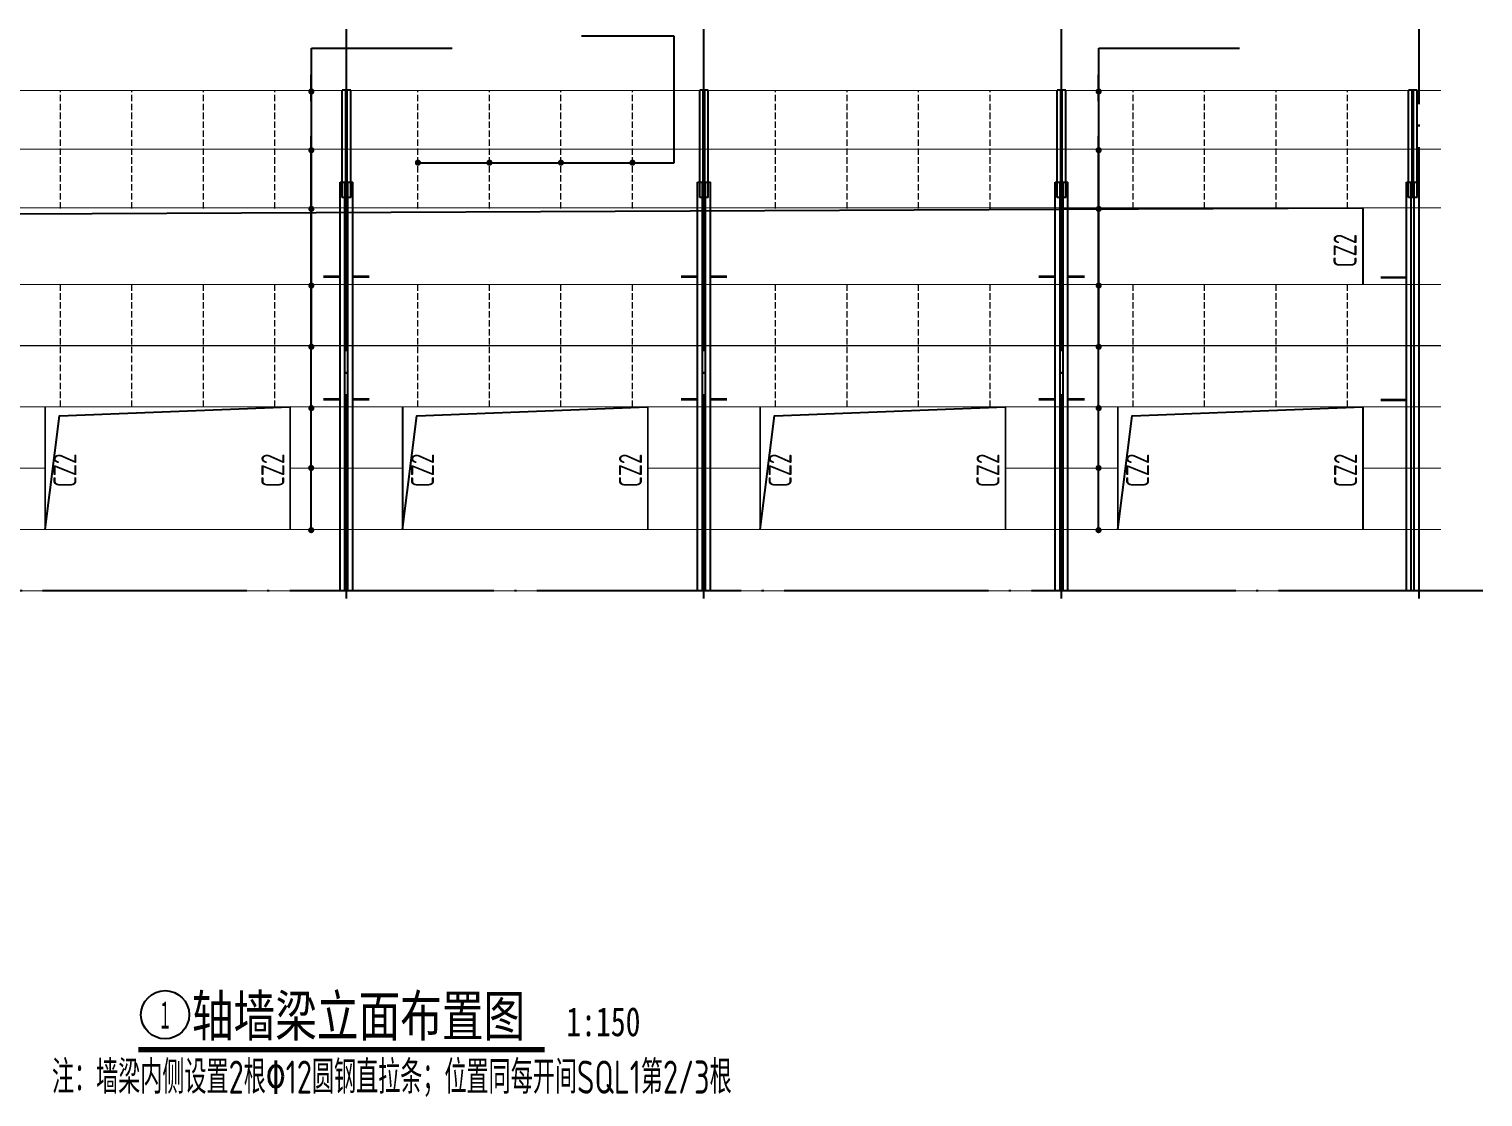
# Model space of a CAD drawing. Extents: x 492302 to 683319, y -252071 to 755100.
# Drawn here: x 533494 to 561956, y -430 to 20482 of the extents above; entities that cross this region are included whole.
import ezdxf
from ezdxf.enums import TextEntityAlignment as Align

# ---------------------------------------------------------------- set-up
doc = ezdxf.new("R2010")
doc.units = 0
doc.header["$LTSCALE"] = 1000
doc.header["$MEASUREMENT"] = 0
doc.linetypes.add('DASH', pattern=[0.35, 0.25, -0.1])
doc.linetypes.add('DOTE', pattern=[2.42, 2, -0.2, 0.02, -0.2])
for name, color, linetype in [('1001', 3, 'Continuous'), ('3T_WOOD', 21, 'Continuous'), ('DIM_LEAD', 171, 'Continuous'), ('DIM_SYMB', 171, 'Continuous'), ('DOTE', 14, 'DOTE'), ('LS', 2, 'Continuous'), ('PUB_TEXT', 7, 'Continuous'), ('屋面隅撑', 7, 'Continuous'), ('钢梁', 4, 'Continuous')]:
    doc.layers.add(name, color=color, linetype=linetype)
doc.layers.add('竖墙梁', color=6, linetype='Continuous', lineweight=18)
doc.styles.add('PkpmHz', font='Pkpmeng', dxfattribs={"width": 0.7, "bigfont": 'hztxt'})
doc.styles.add('TK-LG-B', font='', dxfattribs={"width": 0.75})
doc.styles.add('TSSD_REIN', font='tssdeng.shx', dxfattribs={"width": 0.7, "bigfont": 'tssdchn.shx'})
doc.styles.get('TK-LG-B').set_extended_font_data('SimSun')

# ---------------------------------------------------------------- blocks, each defined once
blk = doc.blocks.new('Q231Q313213213')
at = {"layer": '钢梁'}
for p, q in [((5892290, 112809), (5892290, 114909)), ((5892457, 114909), (5892290, 114909)), ((5892360, 112809), (5892360, 114909)), ((5892387, 112809), (5892387, 114909)), ((5892457, 112809), (5892457, 114909)), ((5892248, 105109), (5892248, 113109)), ((5892248, 113109), (5892498, 113109)), ((5892343, 105109), (5892343, 113109)), ((5892403, 105109), (5892403, 113109)), ((5892498, 105109), (5892498, 113109)), ((5892457, 112809), (5892290, 112809)), ((5892498, 105109), (5892248, 105109)), ((5892498, 105109), (5892248, 105109))]:
    blk.add_line(p, q, dxfattribs=at)
blk = doc.blocks.new('AW34Q32131')
at = {"layer": 'DIM_LEAD'}
for p, q in [((388158, -17215), (388161, -8643)), ((388158, -18052), (388161, -8643)), ((388159, -13279), (388161, -8643)), ((388160, -12079), (388161, -8643)), ((388160, -9679), (388161, -8643)), ((388161, -14479), (388161, -8643)), ((388161, -10879), (388161, -8643)), ((388161, -8643), (390916, -8643))]:
    blk.add_line(p, q, dxfattribs=at)
at = {"layer": 'DIM_LEAD', "const_width": 60}
for points in [[(388161, -9522, 1), (388161, -9462, 1)], [(388161, -10672, 1), (388161, -10612, 1)], [(388161, -11822, 1), (388161, -11762, 1)], [(388161, -13322, 1), (388161, -13262, 1)], [(388161, -14522, 1), (388161, -14462, 1)], [(388161, -15722, 1), (388161, -15662, 1)], [(388158, -16894, 1), (388158, -16834, 1)], [(388158, -18112, 1), (388158, -18052, 1)]]:
    blk.add_lwpolyline(points, format="xyb", close=True, dxfattribs=at)
blk = doc.blocks.new('awqsd54w52334')
at = {"layer": '1001', "const_width": 35}
for points in [[(90582, 181695), (90582, 183195)], [(64782, 176895), (64782, 179295)], [(69582, 176895), (69582, 179295)], [(71782, 176895), (71782, 179295)], [(76582, 176895), (76582, 179295)], [(78782, 176895), (78782, 179295)], [(83582, 176895), (83582, 179295)], [(85782, 176895), (85782, 179295)], [(90582, 176895), (90582, 179295)]]:
    blk.add_lwpolyline(points, dxfattribs=at)

msp = doc.modelspace()

# ---------------------------------------------------------------- linework, layer by layer
at = {"color": 2, "const_width": 20}
for points in [[(518418.8, 19282.1), (561133.5, 19282.1)], [(518418.8, 18132.1), (561133.5, 18132.1)], [(518418.8, 16982.1), (561133.5, 16982.1)], [(518418.8, 15482.1), (561133.5, 15482.1)], [(518418.8, 14282.1), (561133.5, 14282.1)], [(518418.8, 13082.1), (561133.5, 13082.1)], [(531607.2, 11882.1), (533807.2, 11882.1)], [(538607.2, 11882.1), (540807.2, 11882.1)], [(545607.2, 11882.1), (547807.2, 11882.1)], [(552607.2, 11882.1), (554807.2, 11882.1)], [(559607.2, 11882.1), (561133.5, 11882.1)], [(527507.2, 10682.1), (561133.5, 10682.1)], [(518117.4, 9482.1), (561133.5, 9482.1)]]:
    msp.add_lwpolyline(points, dxfattribs=at)
at = {"layer": '3T_WOOD', "color": 1}
for points in [[(519807.2, 15482.1), (520087.2, 16806.4), (559607.2, 16982.1)], [(533807.2, 10682.1), (534087.2, 12906.4), (538607.2, 13082.1)], [(540807.2, 10682.1), (541087.2, 12906.4), (545607.2, 13082.1)], [(547807.2, 10682.1), (548087.2, 12906.4), (552607.2, 13082.1)], [(554807.2, 10682.1), (555087.2, 12906.4), (559607.2, 13082.1)]]:
    msp.add_lwpolyline(points, dxfattribs=at)
at = {"layer": 'DIM_LEAD'}
for p, q in [((546121.4, 20343.2), (544310.9, 20343.2)), ((546121.4, 17865.7), (546121.4, 20343.2)), ((541107.2, 17865.7), (546121.4, 17865.7))]:
    msp.add_line(p, q, dxfattribs=at)
at = {"layer": 'DIM_LEAD', "const_width": 60}
for points in [[(541077.2, 17865.7, 1), (541137.2, 17865.7, 1)], [(542477.2, 17865.7, 1), (542537.2, 17865.7, 1)], [(543877.2, 17865.7, 1), (543937.2, 17865.7, 1)], [(545277.2, 17865.7, 1), (545337.2, 17865.7, 1)]]:
    msp.add_lwpolyline(points, format="xyb", close=True, dxfattribs=at)
at = {"layer": 'DIM_SYMB', "const_width": 105}
msp.add_lwpolyline([(535631.7, 497.3), (543590.4, 497.3)], dxfattribs=at)
at = {"layer": 'DOTE', "ltscale": 2}
for p, q in [((539707.2, 9332.1), (539707.2, 20482.1)), ((546707.2, 9332.1), (546707.2, 20482.1)), ((553707.2, 9332.1), (553707.2, 20482.1)), ((560707.2, 9332.1), (560707.2, 20482.1)), ((561956, 9482.1), (514901, 9482.1))]:
    msp.add_line(p, q, dxfattribs=at)
at = {"layer": 'PUB_TEXT'}
msp.add_circle((536156.7, 1179.8), 472.5, dxfattribs=at)
at = {"layer": '屋面隅撑', "color": 4, "const_width": 50}
for points in [[(539582.2, 15631.6), (539257.8, 15631.6)], [(540156.7, 15631.6), (539832.2, 15631.6)], [(546582.2, 15631.6), (546257.8, 15631.6)], [(547156.7, 15631.6), (546832.2, 15631.6)], [(553582.2, 15631.6), (553257.8, 15631.6)], [(554156.7, 15631.6), (553832.2, 15631.6)], [(560457.2, 15617.8), (559951.2, 15617.8)], [(539582.2, 13231.6), (539257.8, 13231.6)], [(540156.7, 13231.6), (539832.2, 13231.6)], [(546582.2, 13231.6), (546257.8, 13231.6)], [(547156.7, 13231.6), (546832.2, 13231.6)], [(553582.2, 13231.6), (553257.8, 13231.6)], [(554156.7, 13231.6), (553832.2, 13231.6)], [(560457.2, 13217.8), (559951.2, 13217.8)]]:
    msp.add_lwpolyline(points, dxfattribs=at)
at = {"layer": '竖墙梁', "linetype": 'DASH', "ltscale": 0.5}
for points in [[(534107.2, 16970.4), (534107.2, 19282.1)], [(535507.2, 16970.4), (535507.2, 19282.1)], [(536907.2, 16970.4), (536907.2, 19282.1)], [(538307.2, 16970.4), (538307.2, 19282.1)], [(541107.2, 16970.4), (541107.2, 19282.1)], [(542507.2, 16970.4), (542507.2, 19282.1)], [(543907.2, 16970.4), (543907.2, 19282.1)], [(545307.2, 16970.4), (545307.2, 19282.1)], [(548107.2, 16970.4), (548107.2, 19282.1)], [(549507.2, 16970.4), (549507.2, 19282.1)], [(550907.2, 16970.4), (550907.2, 19282.1)], [(552307.2, 16970.4), (552307.2, 19282.1)], [(555107.2, 16970.4), (555107.2, 19282.1)], [(556507.2, 16970.4), (556507.2, 19282.1)], [(557907.2, 16970.4), (557907.2, 19282.1)], [(559307.2, 16970.4), (559307.2, 19282.1)], [(534107.2, 13082.1), (534107.2, 15482.1)], [(535507.2, 13082.1), (535507.2, 15482.1)], [(536907.2, 13082.1), (536907.2, 15482.1)], [(538307.2, 13082.1), (538307.2, 15482.1)], [(541107.2, 13082.1), (541107.2, 15482.1)], [(542507.2, 13082.1), (542507.2, 15482.1)], [(543907.2, 13082.1), (543907.2, 15482.1)], [(545307.2, 13082.1), (545307.2, 15482.1)], [(548107.2, 13082.1), (548107.2, 15482.1)], [(549507.2, 13082.1), (549507.2, 15482.1)], [(550907.2, 13082.1), (550907.2, 15482.1)], [(552307.2, 13082.1), (552307.2, 15482.1)], [(555107.2, 13082.1), (555107.2, 15482.1)], [(556507.2, 13082.1), (556507.2, 15482.1)], [(557907.2, 13082.1), (557907.2, 15482.1)], [(559307.2, 13082.1), (559307.2, 15482.1)]]:
    msp.add_lwpolyline(points, dxfattribs=at)

# ---------------------------------------------------------------- block references
at = {"layer": '3T_WOOD'}
for name, p in [('AW34Q32131', (150859.2, 28751.5)), ('AW34Q32131', (166273, 28751.5)), ('Q231Q313213213', (-5352666.3, -95626.5)), ('Q231Q313213213', (-5345666.3, -95626.5)), ('Q231Q313213213', (-5338666.3, -95626.5)), ('Q231Q313213213', (-5331791.3, -95626.5)), ('awqsd54w52334', (469025.7, -166212.8))]:
    msp.add_blockref(name, p, dxfattribs=at)

# ---------------------------------------------------------------- texts
at = {"layer": 'LS', "style": 'PkpmHz', "width": 0.7}
for p in [(559482, 15814.6), (534421.7, 11510.7), (538491.9, 11510.7), (541421.7, 11510.7), (545491.9, 11510.7), (548421.7, 11510.7), (552491.9, 11510.7), (555421.7, 11510.7), (559491.9, 11510.7)]:
    msp.add_text('CZ2', height=450, rotation=90, dxfattribs=at).set_placement(p)
at = {"layer": 'PUB_TEXT', "style": 'TK-LG-B', "width": 0.593389}
msp.add_text('1', height=540.6, dxfattribs=at).set_placement((536071.1, 909.6), (536242.2, 909.6), align=Align.FIT)
at = {"layer": 'PUB_TEXT', "style": 'TK-LG-B', "width": 0.75}
for s, height, p in [('轴墙梁立面布置图', 797.47, (536681.7, 759.8)), ('1:150', 569.62, (544010.4, 759.8))]:
    msp.add_text(s, height=height, dxfattribs=at).set_placement(p)
at = {"layer": 'PUB_TEXT', "color": 7, "style": 'TSSD_REIN', "width": 0.7}
msp.add_text('注：墙梁内侧设置2根\x8212圆钢直拉条；位置同每开间SQL1第2/3根', height=650, dxfattribs=at).set_placement((533942, -561.8), align=Align.BOTTOM_LEFT)

doc.saveas('drawing.dxf')
